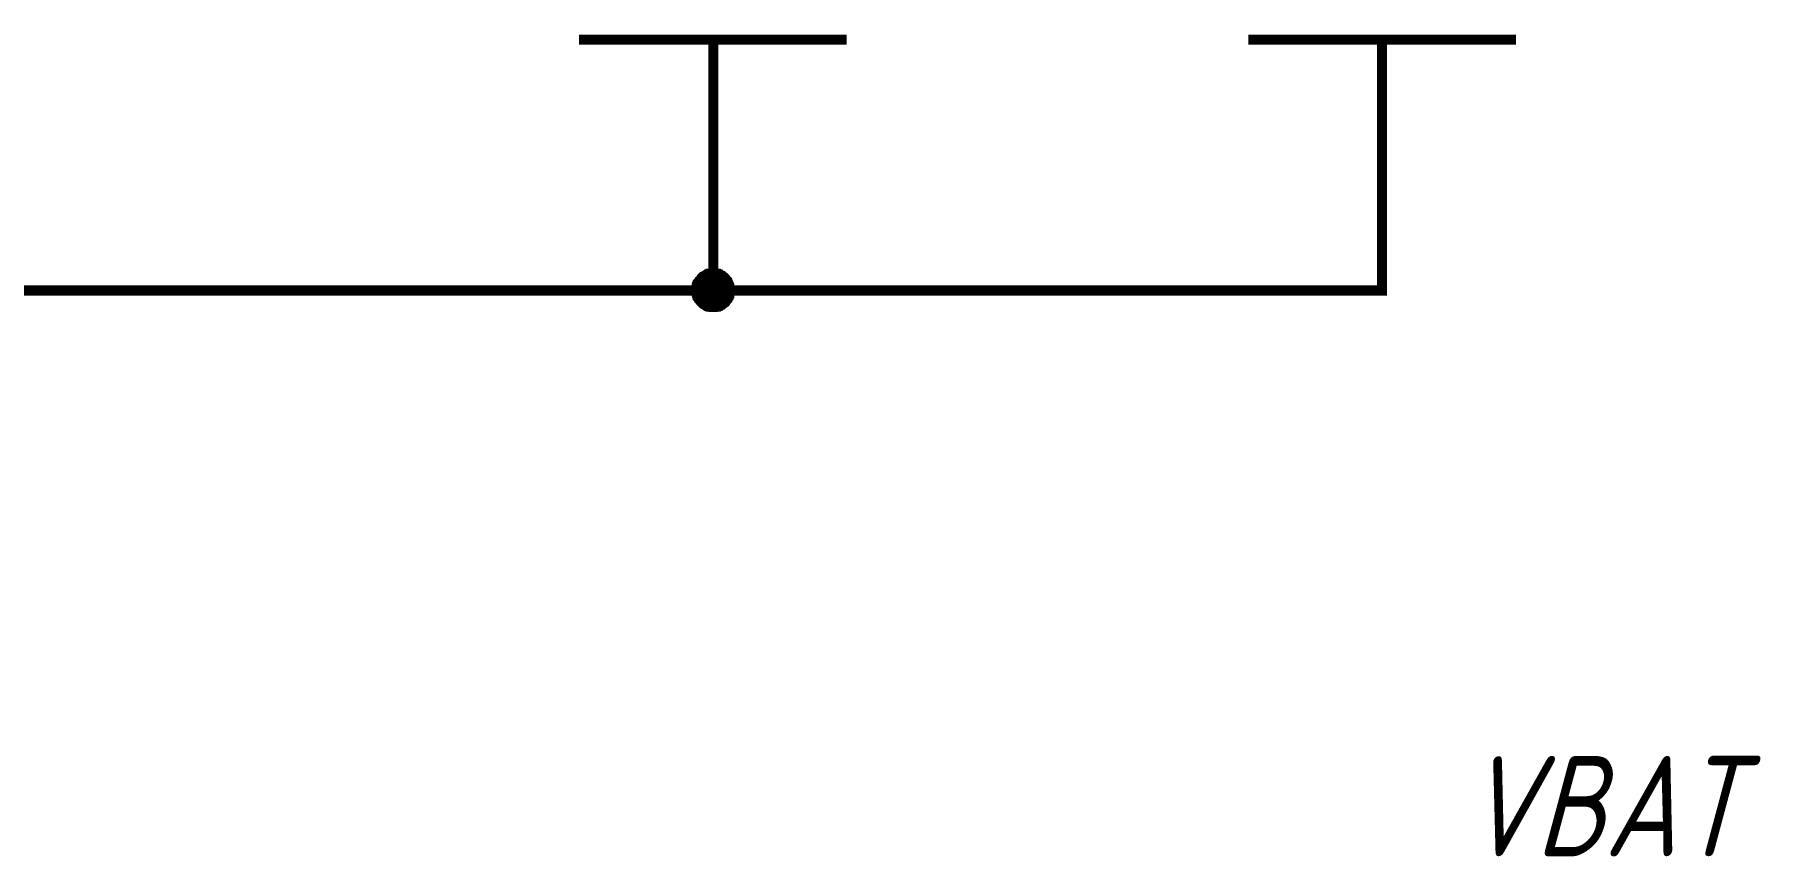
# Model space of a CAD drawing. Header units: millimetres. Extents: x 101 to 942, y 57 to 651.
# Drawn here: x 304.9 to 356.5, y 149.4 to 173.9 of the extents above; entities that cross this region are included whole.
import ezdxf

# ---------------------------------------------------------------- set-up
doc = ezdxf.new("R2010")
doc.units = ezdxf.units.MM
doc.header["$LTSCALE"] = 0.5
doc.layers.add('Sheet', color=255, linetype='Continuous')
doc.styles.add('GOST type A0', font='', dxfattribs={"oblique": 15, "height": 3.5})
doc.styles.get('GOST type A0').set_extended_font_data('GOST type A')

msp = doc.modelspace()

# ---------------------------------------------------------------- linework, layer by layer
at = {"layer": 'Sheet', "color": 7}
for points, const_width in [([(321.136, 173.785), (329.133, 173.785)], 0.3), ([(325.142, 173.785), (325.142, 171.284)], 0.3), ([(341.136, 173.785), (349.133, 173.785)], 0.3), ([(345.127, 173.785), (345.127, 171.284)], 0.3), ([(292.642, 166.282), (325.142, 166.282), (325.142, 171.284)], 0.3), ([(325.142, 166.282), (345.127, 166.282), (345.127, 171.284)], 0.3), ([(324.63, 166.282), (324.63, 166.314), (324.63, 166.345), (324.63, 166.36), (324.645, 166.391), (324.645, 166.422), (324.661, 166.438), (324.661, 166.469), (324.677, 166.484), (324.677, 166.515), (324.692, 166.531), (324.708, 166.547), (324.723, 166.578), (324.739, 166.593), (324.754, 166.609), (324.77, 166.624), (324.785, 166.655), (324.801, 166.671), (324.816, 166.686), (324.832, 166.702), (324.863, 166.717), (324.878, 166.717), (324.894, 166.733), (324.925, 166.748), (324.941, 166.764), (324.972, 166.764), (324.987, 166.78), (325.018, 166.78), (325.034, 166.78), (325.065, 166.795), (325.096, 166.795), (325.111, 166.795), (325.142, 166.795)], 0.3), ([(324.63, 166.282), (324.63, 166.314), (324.63, 166.345), (324.63, 166.36), (324.645, 166.391), (324.645, 166.422), (324.661, 166.438), (324.661, 166.469), (324.677, 166.484), (324.677, 166.515), (324.692, 166.531), (324.708, 166.547), (324.723, 166.578), (324.739, 166.593), (324.754, 166.609), (324.77, 166.624), (324.785, 166.655), (324.801, 166.671), (324.816, 166.686), (324.832, 166.702), (324.863, 166.717), (324.878, 166.717), (324.894, 166.733), (324.925, 166.748), (324.941, 166.764), (324.972, 166.764), (324.987, 166.78), (325.018, 166.78), (325.034, 166.78), (325.065, 166.795), (325.096, 166.795), (325.111, 166.795), (325.142, 166.795)], 0.3), ([(324.63, 166.282), (324.63, 166.314), (324.63, 166.345), (324.63, 166.36), (324.645, 166.391), (324.645, 166.422), (324.661, 166.438), (324.661, 166.469), (324.677, 166.484), (324.677, 166.515), (324.692, 166.531), (324.708, 166.547), (324.723, 166.578), (324.739, 166.593), (324.754, 166.609), (324.77, 166.624), (324.785, 166.655), (324.801, 166.671), (324.816, 166.686), (324.832, 166.702), (324.863, 166.717), (324.878, 166.717), (324.894, 166.733), (324.925, 166.748), (324.941, 166.764), (324.972, 166.764), (324.987, 166.78), (325.018, 166.78), (325.034, 166.78), (325.065, 166.795), (325.096, 166.795), (325.111, 166.795), (325.142, 166.795)], 0.3), ([(324.63, 166.282), (324.63, 166.314), (324.63, 166.345), (324.63, 166.36), (324.645, 166.391), (324.645, 166.422), (324.661, 166.438), (324.661, 166.469), (324.677, 166.484), (324.677, 166.515), (324.692, 166.531), (324.708, 166.547), (324.723, 166.578), (324.739, 166.593), (324.754, 166.609), (324.77, 166.624), (324.785, 166.655), (324.801, 166.671), (324.816, 166.686), (324.832, 166.702), (324.863, 166.717), (324.878, 166.717), (324.894, 166.733), (324.925, 166.748), (324.941, 166.764), (324.972, 166.764), (324.987, 166.78), (325.018, 166.78), (325.034, 166.78), (325.065, 166.795), (325.096, 166.795), (325.111, 166.795), (325.142, 166.795)], 0.3), ([(324.63, 166.282), (324.63, 166.314), (324.63, 166.345), (324.63, 166.36), (324.645, 166.391), (324.645, 166.422), (324.661, 166.438), (324.661, 166.469), (324.677, 166.484), (324.677, 166.515), (324.692, 166.531), (324.708, 166.547), (324.723, 166.578), (324.739, 166.593), (324.754, 166.609), (324.77, 166.624), (324.785, 166.655), (324.801, 166.671), (324.816, 166.686), (324.832, 166.702), (324.863, 166.717), (324.878, 166.717), (324.894, 166.733), (324.925, 166.748), (324.941, 166.764), (324.972, 166.764), (324.987, 166.78), (325.018, 166.78), (325.034, 166.78), (325.065, 166.795), (325.096, 166.795), (325.111, 166.795), (325.142, 166.795)], 0.0991), ([(324.63, 166.282), (324.63, 166.314), (324.63, 166.345), (324.63, 166.36), (324.645, 166.391), (324.645, 166.422), (324.661, 166.438), (324.661, 166.469), (324.677, 166.484), (324.677, 166.515), (324.692, 166.531), (324.708, 166.547), (324.723, 166.578), (324.739, 166.593), (324.754, 166.609), (324.77, 166.624), (324.785, 166.655), (324.801, 166.671), (324.816, 166.686), (324.832, 166.702), (324.863, 166.717), (324.878, 166.717), (324.894, 166.733), (324.925, 166.748), (324.941, 166.764), (324.972, 166.764), (324.987, 166.78), (325.018, 166.78), (325.034, 166.78), (325.065, 166.795), (325.096, 166.795), (325.111, 166.795), (325.142, 166.795)], 0.0991), ([(324.63, 166.282), (324.63, 166.314), (324.63, 166.345), (324.63, 166.36), (324.645, 166.391), (324.645, 166.422), (324.661, 166.438), (324.661, 166.469), (324.677, 166.484), (324.677, 166.515), (324.692, 166.531), (324.708, 166.547), (324.723, 166.578), (324.739, 166.593), (324.754, 166.609), (324.77, 166.624), (324.785, 166.655), (324.801, 166.671), (324.816, 166.686), (324.832, 166.702), (324.863, 166.717), (324.878, 166.717), (324.894, 166.733), (324.925, 166.748), (324.941, 166.764), (324.972, 166.764), (324.987, 166.78), (325.018, 166.78), (325.034, 166.78), (325.065, 166.795), (325.096, 166.795), (325.111, 166.795), (325.142, 166.795)], 0.0991), ([(324.63, 166.282), (324.63, 166.314), (324.63, 166.345), (324.63, 166.36), (324.645, 166.391), (324.645, 166.422), (324.661, 166.438), (324.661, 166.469), (324.677, 166.484), (324.677, 166.515), (324.692, 166.531), (324.708, 166.547), (324.723, 166.578), (324.739, 166.593), (324.754, 166.609), (324.77, 166.624), (324.785, 166.655), (324.801, 166.671), (324.816, 166.686), (324.832, 166.702), (324.863, 166.717), (324.878, 166.717), (324.894, 166.733), (324.925, 166.748), (324.941, 166.764), (324.972, 166.764), (324.987, 166.78), (325.018, 166.78), (325.034, 166.78), (325.065, 166.795), (325.096, 166.795), (325.111, 166.795), (325.142, 166.795)], 0.0991), ([(325.142, 166.795), (325.142, 166.795)], 0.3), ([(325.142, 166.795), (325.173, 166.795), (325.189, 166.795), (325.22, 166.795), (325.251, 166.78), (325.267, 166.78), (325.298, 166.78), (325.313, 166.764), (325.344, 166.764), (325.36, 166.748), (325.375, 166.733), (325.406, 166.717), (325.422, 166.717), (325.437, 166.702), (325.453, 166.686), (325.484, 166.671), (325.5, 166.655), (325.515, 166.624), (325.531, 166.609), (325.546, 166.593), (325.562, 166.578), (325.562, 166.547), (325.577, 166.531), (325.593, 166.515), (325.608, 166.484), (325.608, 166.469), (325.624, 166.438), (325.624, 166.422), (325.624, 166.391), (325.639, 166.36), (325.639, 166.345), (325.639, 166.314), (325.639, 166.282)], 0.3), ([(325.142, 166.795), (325.142, 166.795)], 0.3), ([(325.142, 166.795), (325.173, 166.795), (325.189, 166.795), (325.22, 166.795), (325.251, 166.78), (325.267, 166.78), (325.298, 166.78), (325.313, 166.764), (325.344, 166.764), (325.36, 166.748), (325.375, 166.733), (325.406, 166.717), (325.422, 166.717), (325.437, 166.702), (325.453, 166.686), (325.484, 166.671), (325.5, 166.655), (325.515, 166.624), (325.531, 166.609), (325.546, 166.593), (325.562, 166.578), (325.562, 166.547), (325.577, 166.531), (325.593, 166.515), (325.608, 166.484), (325.608, 166.469), (325.624, 166.438), (325.624, 166.422), (325.624, 166.391), (325.639, 166.36), (325.639, 166.345), (325.639, 166.314), (325.639, 166.282)], 0.3), ([(325.142, 166.795), (325.142, 166.795)], 0.3), ([(325.142, 166.795), (325.173, 166.795), (325.189, 166.795), (325.22, 166.795), (325.251, 166.78), (325.267, 166.78), (325.298, 166.78), (325.313, 166.764), (325.344, 166.764), (325.36, 166.748), (325.375, 166.733), (325.406, 166.717), (325.422, 166.717), (325.437, 166.702), (325.453, 166.686), (325.484, 166.671), (325.5, 166.655), (325.515, 166.624), (325.531, 166.609), (325.546, 166.593), (325.562, 166.578), (325.562, 166.547), (325.577, 166.531), (325.593, 166.515), (325.608, 166.484), (325.608, 166.469), (325.624, 166.438), (325.624, 166.422), (325.624, 166.391), (325.639, 166.36), (325.639, 166.345), (325.639, 166.314), (325.639, 166.282)], 0.3), ([(325.142, 166.795), (325.142, 166.795)], 0.3), ([(325.142, 166.795), (325.173, 166.795), (325.189, 166.795), (325.22, 166.795), (325.251, 166.78), (325.267, 166.78), (325.298, 166.78), (325.313, 166.764), (325.344, 166.764), (325.36, 166.748), (325.375, 166.733), (325.406, 166.717), (325.422, 166.717), (325.437, 166.702), (325.453, 166.686), (325.484, 166.671), (325.5, 166.655), (325.515, 166.624), (325.531, 166.609), (325.546, 166.593), (325.562, 166.578), (325.562, 166.547), (325.577, 166.531), (325.593, 166.515), (325.608, 166.484), (325.608, 166.469), (325.624, 166.438), (325.624, 166.422), (325.624, 166.391), (325.639, 166.36), (325.639, 166.345), (325.639, 166.314), (325.639, 166.282)], 0.3), ([(325.142, 166.795), (325.142, 166.795)], 0.0991), ([(325.142, 166.795), (325.173, 166.795), (325.189, 166.795), (325.22, 166.795), (325.251, 166.78), (325.267, 166.78), (325.298, 166.78), (325.313, 166.764), (325.344, 166.764), (325.36, 166.748), (325.375, 166.733), (325.406, 166.717), (325.422, 166.717), (325.437, 166.702), (325.453, 166.686), (325.484, 166.671), (325.5, 166.655), (325.515, 166.624), (325.531, 166.609), (325.546, 166.593), (325.562, 166.578), (325.562, 166.547), (325.577, 166.531), (325.593, 166.515), (325.608, 166.484), (325.608, 166.469), (325.624, 166.438), (325.624, 166.422), (325.624, 166.391), (325.639, 166.36), (325.639, 166.345), (325.639, 166.314), (325.639, 166.282)], 0.0991), ([(325.142, 166.795), (325.142, 166.795)], 0.0991), ([(325.142, 166.795), (325.173, 166.795), (325.189, 166.795), (325.22, 166.795), (325.251, 166.78), (325.267, 166.78), (325.298, 166.78), (325.313, 166.764), (325.344, 166.764), (325.36, 166.748), (325.375, 166.733), (325.406, 166.717), (325.422, 166.717), (325.437, 166.702), (325.453, 166.686), (325.484, 166.671), (325.5, 166.655), (325.515, 166.624), (325.531, 166.609), (325.546, 166.593), (325.562, 166.578), (325.562, 166.547), (325.577, 166.531), (325.593, 166.515), (325.608, 166.484), (325.608, 166.469), (325.624, 166.438), (325.624, 166.422), (325.624, 166.391), (325.639, 166.36), (325.639, 166.345), (325.639, 166.314), (325.639, 166.282)], 0.0991), ([(325.142, 166.795), (325.142, 166.795)], 0.0991), ([(325.142, 166.795), (325.173, 166.795), (325.189, 166.795), (325.22, 166.795), (325.251, 166.78), (325.267, 166.78), (325.298, 166.78), (325.313, 166.764), (325.344, 166.764), (325.36, 166.748), (325.375, 166.733), (325.406, 166.717), (325.422, 166.717), (325.437, 166.702), (325.453, 166.686), (325.484, 166.671), (325.5, 166.655), (325.515, 166.624), (325.531, 166.609), (325.546, 166.593), (325.562, 166.578), (325.562, 166.547), (325.577, 166.531), (325.593, 166.515), (325.608, 166.484), (325.608, 166.469), (325.624, 166.438), (325.624, 166.422), (325.624, 166.391), (325.639, 166.36), (325.639, 166.345), (325.639, 166.314), (325.639, 166.282)], 0.0991), ([(325.142, 166.795), (325.142, 166.795)], 0.0991), ([(325.142, 166.795), (325.173, 166.795), (325.189, 166.795), (325.22, 166.795), (325.251, 166.78), (325.267, 166.78), (325.298, 166.78), (325.313, 166.764), (325.344, 166.764), (325.36, 166.748), (325.375, 166.733), (325.406, 166.717), (325.422, 166.717), (325.437, 166.702), (325.453, 166.686), (325.484, 166.671), (325.5, 166.655), (325.515, 166.624), (325.531, 166.609), (325.546, 166.593), (325.562, 166.578), (325.562, 166.547), (325.577, 166.531), (325.593, 166.515), (325.608, 166.484), (325.608, 166.469), (325.624, 166.438), (325.624, 166.422), (325.624, 166.391), (325.639, 166.36), (325.639, 166.345), (325.639, 166.314), (325.639, 166.282)], 0.0991), ([(325.142, 165.785), (325.111, 165.785), (325.096, 165.785), (325.065, 165.785), (325.034, 165.801), (325.018, 165.801), (324.987, 165.801), (324.972, 165.816), (324.941, 165.816), (324.925, 165.832), (324.894, 165.848), (324.878, 165.863), (324.863, 165.863), (324.832, 165.879), (324.816, 165.894), (324.801, 165.91), (324.785, 165.925), (324.77, 165.941), (324.754, 165.972), (324.739, 165.987), (324.723, 166.003), (324.708, 166.018), (324.692, 166.049), (324.677, 166.065), (324.677, 166.081), (324.661, 166.112), (324.661, 166.127), (324.645, 166.158), (324.645, 166.174), (324.63, 166.205), (324.63, 166.236), (324.63, 166.251), (324.63, 166.282)], 0.3), ([(324.63, 166.282), (324.63, 166.282)], 0.3), ([(325.142, 165.785), (325.111, 165.785), (325.096, 165.785), (325.065, 165.785), (325.034, 165.801), (325.018, 165.801), (324.987, 165.801), (324.972, 165.816), (324.941, 165.816), (324.925, 165.832), (324.894, 165.848), (324.878, 165.863), (324.863, 165.863), (324.832, 165.879), (324.816, 165.894), (324.801, 165.91), (324.785, 165.925), (324.77, 165.941), (324.754, 165.972), (324.739, 165.987), (324.723, 166.003), (324.708, 166.018), (324.692, 166.049), (324.677, 166.065), (324.677, 166.081), (324.661, 166.112), (324.661, 166.127), (324.645, 166.158), (324.645, 166.174), (324.63, 166.205), (324.63, 166.236), (324.63, 166.251), (324.63, 166.282)], 0.3), ([(324.63, 166.282), (324.63, 166.282)], 0.3), ([(325.142, 165.785), (325.111, 165.785), (325.096, 165.785), (325.065, 165.785), (325.034, 165.801), (325.018, 165.801), (324.987, 165.801), (324.972, 165.816), (324.941, 165.816), (324.925, 165.832), (324.894, 165.848), (324.878, 165.863), (324.863, 165.863), (324.832, 165.879), (324.816, 165.894), (324.801, 165.91), (324.785, 165.925), (324.77, 165.941), (324.754, 165.972), (324.739, 165.987), (324.723, 166.003), (324.708, 166.018), (324.692, 166.049), (324.677, 166.065), (324.677, 166.081), (324.661, 166.112), (324.661, 166.127), (324.645, 166.158), (324.645, 166.174), (324.63, 166.205), (324.63, 166.236), (324.63, 166.251), (324.63, 166.282)], 0.3), ([(324.63, 166.282), (324.63, 166.282)], 0.3), ([(325.142, 165.785), (325.111, 165.785), (325.096, 165.785), (325.065, 165.785), (325.034, 165.801), (325.018, 165.801), (324.987, 165.801), (324.972, 165.816), (324.941, 165.816), (324.925, 165.832), (324.894, 165.848), (324.878, 165.863), (324.863, 165.863), (324.832, 165.879), (324.816, 165.894), (324.801, 165.91), (324.785, 165.925), (324.77, 165.941), (324.754, 165.972), (324.739, 165.987), (324.723, 166.003), (324.708, 166.018), (324.692, 166.049), (324.677, 166.065), (324.677, 166.081), (324.661, 166.112), (324.661, 166.127), (324.645, 166.158), (324.645, 166.174), (324.63, 166.205), (324.63, 166.236), (324.63, 166.251), (324.63, 166.282)], 0.3), ([(324.63, 166.282), (324.63, 166.282)], 0.3), ([(325.142, 165.785), (325.111, 165.785), (325.096, 165.785), (325.065, 165.785), (325.034, 165.801), (325.018, 165.801), (324.987, 165.801), (324.972, 165.816), (324.941, 165.816), (324.925, 165.832), (324.894, 165.848), (324.878, 165.863), (324.863, 165.863), (324.832, 165.879), (324.816, 165.894), (324.801, 165.91), (324.785, 165.925), (324.77, 165.941), (324.754, 165.972), (324.739, 165.987), (324.723, 166.003), (324.708, 166.018), (324.692, 166.049), (324.677, 166.065), (324.677, 166.081), (324.661, 166.112), (324.661, 166.127), (324.645, 166.158), (324.645, 166.174), (324.63, 166.205), (324.63, 166.236), (324.63, 166.251), (324.63, 166.282)], 0.0991), ([(324.63, 166.282), (324.63, 166.282)], 0.0991), ([(325.142, 165.785), (325.111, 165.785), (325.096, 165.785), (325.065, 165.785), (325.034, 165.801), (325.018, 165.801), (324.987, 165.801), (324.972, 165.816), (324.941, 165.816), (324.925, 165.832), (324.894, 165.848), (324.878, 165.863), (324.863, 165.863), (324.832, 165.879), (324.816, 165.894), (324.801, 165.91), (324.785, 165.925), (324.77, 165.941), (324.754, 165.972), (324.739, 165.987), (324.723, 166.003), (324.708, 166.018), (324.692, 166.049), (324.677, 166.065), (324.677, 166.081), (324.661, 166.112), (324.661, 166.127), (324.645, 166.158), (324.645, 166.174), (324.63, 166.205), (324.63, 166.236), (324.63, 166.251), (324.63, 166.282)], 0.0991), ([(324.63, 166.282), (324.63, 166.282)], 0.0991), ([(325.142, 165.785), (325.111, 165.785), (325.096, 165.785), (325.065, 165.785), (325.034, 165.801), (325.018, 165.801), (324.987, 165.801), (324.972, 165.816), (324.941, 165.816), (324.925, 165.832), (324.894, 165.848), (324.878, 165.863), (324.863, 165.863), (324.832, 165.879), (324.816, 165.894), (324.801, 165.91), (324.785, 165.925), (324.77, 165.941), (324.754, 165.972), (324.739, 165.987), (324.723, 166.003), (324.708, 166.018), (324.692, 166.049), (324.677, 166.065), (324.677, 166.081), (324.661, 166.112), (324.661, 166.127), (324.645, 166.158), (324.645, 166.174), (324.63, 166.205), (324.63, 166.236), (324.63, 166.251), (324.63, 166.282)], 0.0991), ([(324.63, 166.282), (324.63, 166.282)], 0.0991), ([(325.142, 165.785), (325.111, 165.785), (325.096, 165.785), (325.065, 165.785), (325.034, 165.801), (325.018, 165.801), (324.987, 165.801), (324.972, 165.816), (324.941, 165.816), (324.925, 165.832), (324.894, 165.848), (324.878, 165.863), (324.863, 165.863), (324.832, 165.879), (324.816, 165.894), (324.801, 165.91), (324.785, 165.925), (324.77, 165.941), (324.754, 165.972), (324.739, 165.987), (324.723, 166.003), (324.708, 166.018), (324.692, 166.049), (324.677, 166.065), (324.677, 166.081), (324.661, 166.112), (324.661, 166.127), (324.645, 166.158), (324.645, 166.174), (324.63, 166.205), (324.63, 166.236), (324.63, 166.251), (324.63, 166.282)], 0.0991), ([(324.63, 166.282), (324.63, 166.282)], 0.0991), ([(325.639, 166.282), (325.639, 166.251), (325.639, 166.236), (325.639, 166.205), (325.624, 166.174), (325.624, 166.158), (325.624, 166.127), (325.608, 166.112), (325.608, 166.081), (325.593, 166.065), (325.577, 166.049), (325.562, 166.018), (325.562, 166.003), (325.546, 165.987), (325.531, 165.972), (325.515, 165.941), (325.5, 165.925), (325.484, 165.91), (325.453, 165.894), (325.437, 165.879), (325.422, 165.863), (325.406, 165.863), (325.375, 165.848), (325.36, 165.832), (325.344, 165.816), (325.313, 165.816), (325.298, 165.801), (325.267, 165.801), (325.251, 165.801), (325.22, 165.785), (325.189, 165.785), (325.173, 165.785), (325.142, 165.785)], 0.3), ([(325.639, 166.282), (325.639, 166.251), (325.639, 166.236), (325.639, 166.205), (325.624, 166.174), (325.624, 166.158), (325.624, 166.127), (325.608, 166.112), (325.608, 166.081), (325.593, 166.065), (325.577, 166.049), (325.562, 166.018), (325.562, 166.003), (325.546, 165.987), (325.531, 165.972), (325.515, 165.941), (325.5, 165.925), (325.484, 165.91), (325.453, 165.894), (325.437, 165.879), (325.422, 165.863), (325.406, 165.863), (325.375, 165.848), (325.36, 165.832), (325.344, 165.816), (325.313, 165.816), (325.298, 165.801), (325.267, 165.801), (325.251, 165.801), (325.22, 165.785), (325.189, 165.785), (325.173, 165.785), (325.142, 165.785)], 0.3), ([(325.639, 166.282), (325.639, 166.251), (325.639, 166.236), (325.639, 166.205), (325.624, 166.174), (325.624, 166.158), (325.624, 166.127), (325.608, 166.112), (325.608, 166.081), (325.593, 166.065), (325.577, 166.049), (325.562, 166.018), (325.562, 166.003), (325.546, 165.987), (325.531, 165.972), (325.515, 165.941), (325.5, 165.925), (325.484, 165.91), (325.453, 165.894), (325.437, 165.879), (325.422, 165.863), (325.406, 165.863), (325.375, 165.848), (325.36, 165.832), (325.344, 165.816), (325.313, 165.816), (325.298, 165.801), (325.267, 165.801), (325.251, 165.801), (325.22, 165.785), (325.189, 165.785), (325.173, 165.785), (325.142, 165.785)], 0.3), ([(325.639, 166.282), (325.639, 166.251), (325.639, 166.236), (325.639, 166.205), (325.624, 166.174), (325.624, 166.158), (325.624, 166.127), (325.608, 166.112), (325.608, 166.081), (325.593, 166.065), (325.577, 166.049), (325.562, 166.018), (325.562, 166.003), (325.546, 165.987), (325.531, 165.972), (325.515, 165.941), (325.5, 165.925), (325.484, 165.91), (325.453, 165.894), (325.437, 165.879), (325.422, 165.863), (325.406, 165.863), (325.375, 165.848), (325.36, 165.832), (325.344, 165.816), (325.313, 165.816), (325.298, 165.801), (325.267, 165.801), (325.251, 165.801), (325.22, 165.785), (325.189, 165.785), (325.173, 165.785), (325.142, 165.785)], 0.3), ([(325.639, 166.282), (325.639, 166.251), (325.639, 166.236), (325.639, 166.205), (325.624, 166.174), (325.624, 166.158), (325.624, 166.127), (325.608, 166.112), (325.608, 166.081), (325.593, 166.065), (325.577, 166.049), (325.562, 166.018), (325.562, 166.003), (325.546, 165.987), (325.531, 165.972), (325.515, 165.941), (325.5, 165.925), (325.484, 165.91), (325.453, 165.894), (325.437, 165.879), (325.422, 165.863), (325.406, 165.863), (325.375, 165.848), (325.36, 165.832), (325.344, 165.816), (325.313, 165.816), (325.298, 165.801), (325.267, 165.801), (325.251, 165.801), (325.22, 165.785), (325.189, 165.785), (325.173, 165.785), (325.142, 165.785)], 0.0991), ([(325.639, 166.282), (325.639, 166.251), (325.639, 166.236), (325.639, 166.205), (325.624, 166.174), (325.624, 166.158), (325.624, 166.127), (325.608, 166.112), (325.608, 166.081), (325.593, 166.065), (325.577, 166.049), (325.562, 166.018), (325.562, 166.003), (325.546, 165.987), (325.531, 165.972), (325.515, 165.941), (325.5, 165.925), (325.484, 165.91), (325.453, 165.894), (325.437, 165.879), (325.422, 165.863), (325.406, 165.863), (325.375, 165.848), (325.36, 165.832), (325.344, 165.816), (325.313, 165.816), (325.298, 165.801), (325.267, 165.801), (325.251, 165.801), (325.22, 165.785), (325.189, 165.785), (325.173, 165.785), (325.142, 165.785)], 0.0991), ([(325.639, 166.282), (325.639, 166.251), (325.639, 166.236), (325.639, 166.205), (325.624, 166.174), (325.624, 166.158), (325.624, 166.127), (325.608, 166.112), (325.608, 166.081), (325.593, 166.065), (325.577, 166.049), (325.562, 166.018), (325.562, 166.003), (325.546, 165.987), (325.531, 165.972), (325.515, 165.941), (325.5, 165.925), (325.484, 165.91), (325.453, 165.894), (325.437, 165.879), (325.422, 165.863), (325.406, 165.863), (325.375, 165.848), (325.36, 165.832), (325.344, 165.816), (325.313, 165.816), (325.298, 165.801), (325.267, 165.801), (325.251, 165.801), (325.22, 165.785), (325.189, 165.785), (325.173, 165.785), (325.142, 165.785)], 0.0991), ([(325.639, 166.282), (325.639, 166.251), (325.639, 166.236), (325.639, 166.205), (325.624, 166.174), (325.624, 166.158), (325.624, 166.127), (325.608, 166.112), (325.608, 166.081), (325.593, 166.065), (325.577, 166.049), (325.562, 166.018), (325.562, 166.003), (325.546, 165.987), (325.531, 165.972), (325.515, 165.941), (325.5, 165.925), (325.484, 165.91), (325.453, 165.894), (325.437, 165.879), (325.422, 165.863), (325.406, 165.863), (325.375, 165.848), (325.36, 165.832), (325.344, 165.816), (325.313, 165.816), (325.298, 165.801), (325.267, 165.801), (325.251, 165.801), (325.22, 165.785), (325.189, 165.785), (325.173, 165.785), (325.142, 165.785)], 0.0991), ([(325.639, 166.282), (325.639, 166.282), (325.639, 166.282), (325.639, 166.282), (325.639, 166.282), (325.639, 166.282), (325.639, 166.282), (325.639, 166.282), (325.639, 166.282), (325.639, 166.282), (325.639, 166.282), (325.639, 166.282), (325.639, 166.282), (325.639, 166.282), (325.639, 166.282), (325.639, 166.282), (325.639, 166.282), (325.639, 166.282), (325.639, 166.282), (325.639, 166.282), (325.639, 166.282), (325.639, 166.282), (325.639, 166.282), (325.639, 166.282), (325.639, 166.282), (325.639, 166.282), (325.639, 166.282), (325.639, 166.282), (325.639, 166.282), (325.639, 166.282), (325.639, 166.282), (325.639, 166.282), (325.639, 166.282)], 0.3), ([(325.639, 166.282), (325.639, 166.282)], 0.3), ([(325.639, 166.282), (325.639, 166.282), (325.639, 166.282), (325.639, 166.282), (325.639, 166.282), (325.639, 166.282), (325.639, 166.282), (325.639, 166.282), (325.639, 166.282), (325.639, 166.282), (325.639, 166.282), (325.639, 166.282), (325.639, 166.282), (325.639, 166.282), (325.639, 166.282), (325.639, 166.282), (325.639, 166.282), (325.639, 166.282), (325.639, 166.282), (325.639, 166.282), (325.639, 166.282), (325.639, 166.282), (325.639, 166.282), (325.639, 166.282), (325.639, 166.282), (325.639, 166.282), (325.639, 166.282), (325.639, 166.282), (325.639, 166.282), (325.639, 166.282), (325.639, 166.282), (325.639, 166.282), (325.639, 166.282)], 0.3), ([(325.639, 166.282), (325.639, 166.282)], 0.3), ([(325.639, 166.282), (325.639, 166.282), (325.639, 166.282), (325.639, 166.282), (325.639, 166.282), (325.639, 166.282), (325.639, 166.282), (325.639, 166.282), (325.639, 166.282), (325.639, 166.282), (325.639, 166.282), (325.639, 166.282), (325.639, 166.282), (325.639, 166.282), (325.639, 166.282), (325.639, 166.282), (325.639, 166.282), (325.639, 166.282), (325.639, 166.282), (325.639, 166.282), (325.639, 166.282), (325.639, 166.282), (325.639, 166.282), (325.639, 166.282), (325.639, 166.282), (325.639, 166.282), (325.639, 166.282), (325.639, 166.282), (325.639, 166.282), (325.639, 166.282), (325.639, 166.282), (325.639, 166.282), (325.639, 166.282)], 0.3), ([(325.639, 166.282), (325.639, 166.282)], 0.3), ([(325.639, 166.282), (325.639, 166.282), (325.639, 166.282), (325.639, 166.282), (325.639, 166.282), (325.639, 166.282), (325.639, 166.282), (325.639, 166.282), (325.639, 166.282), (325.639, 166.282), (325.639, 166.282), (325.639, 166.282), (325.639, 166.282), (325.639, 166.282), (325.639, 166.282), (325.639, 166.282), (325.639, 166.282), (325.639, 166.282), (325.639, 166.282), (325.639, 166.282), (325.639, 166.282), (325.639, 166.282), (325.639, 166.282), (325.639, 166.282), (325.639, 166.282), (325.639, 166.282), (325.639, 166.282), (325.639, 166.282), (325.639, 166.282), (325.639, 166.282), (325.639, 166.282), (325.639, 166.282), (325.639, 166.282)], 0.3), ([(325.639, 166.282), (325.639, 166.282)], 0.3), ([(325.639, 166.282), (325.639, 166.282), (325.639, 166.282), (325.639, 166.282), (325.639, 166.282), (325.639, 166.282), (325.639, 166.282), (325.639, 166.282), (325.639, 166.282), (325.639, 166.282), (325.639, 166.282), (325.639, 166.282), (325.639, 166.282), (325.639, 166.282), (325.639, 166.282), (325.639, 166.282), (325.639, 166.282), (325.639, 166.282), (325.639, 166.282), (325.639, 166.282), (325.639, 166.282), (325.639, 166.282), (325.639, 166.282), (325.639, 166.282), (325.639, 166.282), (325.639, 166.282), (325.639, 166.282), (325.639, 166.282), (325.639, 166.282), (325.639, 166.282), (325.639, 166.282), (325.639, 166.282), (325.639, 166.282)], 0.0991), ([(325.639, 166.282), (325.639, 166.282)], 0.0991), ([(325.639, 166.282), (325.639, 166.282), (325.639, 166.282), (325.639, 166.282), (325.639, 166.282), (325.639, 166.282), (325.639, 166.282), (325.639, 166.282), (325.639, 166.282), (325.639, 166.282), (325.639, 166.282), (325.639, 166.282), (325.639, 166.282), (325.639, 166.282), (325.639, 166.282), (325.639, 166.282), (325.639, 166.282), (325.639, 166.282), (325.639, 166.282), (325.639, 166.282), (325.639, 166.282), (325.639, 166.282), (325.639, 166.282), (325.639, 166.282), (325.639, 166.282), (325.639, 166.282), (325.639, 166.282), (325.639, 166.282), (325.639, 166.282), (325.639, 166.282), (325.639, 166.282), (325.639, 166.282), (325.639, 166.282)], 0.0991), ([(325.639, 166.282), (325.639, 166.282)], 0.0991), ([(325.639, 166.282), (325.639, 166.282), (325.639, 166.282), (325.639, 166.282), (325.639, 166.282), (325.639, 166.282), (325.639, 166.282), (325.639, 166.282), (325.639, 166.282), (325.639, 166.282), (325.639, 166.282), (325.639, 166.282), (325.639, 166.282), (325.639, 166.282), (325.639, 166.282), (325.639, 166.282), (325.639, 166.282), (325.639, 166.282), (325.639, 166.282), (325.639, 166.282), (325.639, 166.282), (325.639, 166.282), (325.639, 166.282), (325.639, 166.282), (325.639, 166.282), (325.639, 166.282), (325.639, 166.282), (325.639, 166.282), (325.639, 166.282), (325.639, 166.282), (325.639, 166.282), (325.639, 166.282), (325.639, 166.282)], 0.0991), ([(325.639, 166.282), (325.639, 166.282)], 0.0991), ([(325.639, 166.282), (325.639, 166.282), (325.639, 166.282), (325.639, 166.282), (325.639, 166.282), (325.639, 166.282), (325.639, 166.282), (325.639, 166.282), (325.639, 166.282), (325.639, 166.282), (325.639, 166.282), (325.639, 166.282), (325.639, 166.282), (325.639, 166.282), (325.639, 166.282), (325.639, 166.282), (325.639, 166.282), (325.639, 166.282), (325.639, 166.282), (325.639, 166.282), (325.639, 166.282), (325.639, 166.282), (325.639, 166.282), (325.639, 166.282), (325.639, 166.282), (325.639, 166.282), (325.639, 166.282), (325.639, 166.282), (325.639, 166.282), (325.639, 166.282), (325.639, 166.282), (325.639, 166.282), (325.639, 166.282)], 0.0991), ([(325.639, 166.282), (325.639, 166.282)], 0.0991)]:
    msp.add_lwpolyline(points, dxfattribs=dict(at, const_width=const_width))
at = {"layer": 'Sheet', "color": 7, "const_width": 0.508}
msp.add_lwpolyline([(324.809, 166.297, 1), (325.317, 166.297, 1)], format="xyb", close=True, dxfattribs=at)

# ---------------------------------------------------------------- texts
at = {"layer": 'Sheet', "color": 7, "style": 'GOST type A0', "oblique": 15}
msp.add_text('VBAT', height=3, dxfattribs=at).set_placement((347.518, 149.367))

doc.saveas('drawing.dxf')
